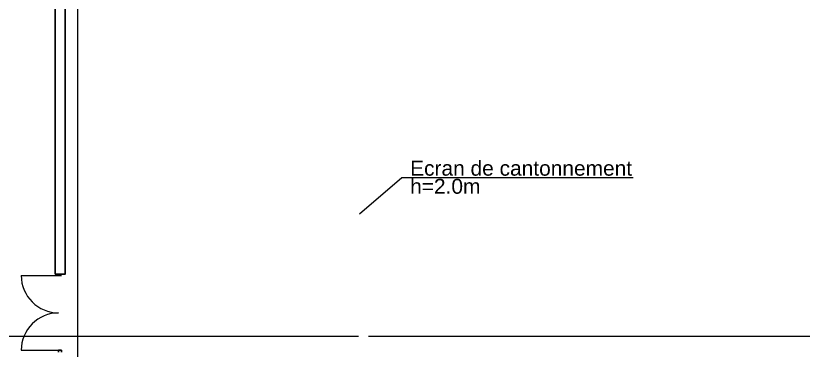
# Model space of a CAD drawing. Header units: metres. Extents: x 134472 to 303672, y 136880 to 366415.
# Drawn here: x 199207 to 214992, y 334949 to 341662 of the extents above; entities that cross this region are included whole.
import ezdxf

# ---------------------------------------------------------------- set-up
doc = ezdxf.new("R2010")
doc.units = ezdxf.units.M
doc.header["$LTSCALE"] = 2
doc.header["$MEASUREMENT"] = 0
doc.linetypes.add('STYLE_12', pattern=[0.46875, 0.3125, -0.15625])
for name, color, linetype, lineweight in [('0.03', 151, 'Continuous', 5), ('0.03TEN', 8, 'STYLE_12', 5), ('0.30', 1, 'Continuous', 30)]:
    doc.layers.add(name, color=color, linetype=linetype, lineweight=lineweight)
doc.layers.add('MOJI', color=7, linetype='Continuous')
doc.styles.add('arial', font='arial.ttf')

# ---------------------------------------------------------------- blocks, each defined once
blk = doc.blocks.new('*U23')
at = {"layer": '0.03'}
for p, q in [((-400, 800), (400, 800)), ((-400, -800), (400, -800))]:
    blk.add_line(p, q, dxfattribs=at)
for centre, start, end in [((400, 800), 180, 270), ((400, -800), 90, 180)]:
    blk.add_arc(centre, 800, start, end, dxfattribs=at)

msp = doc.modelspace()

# ---------------------------------------------------------------- linework, layer by layer
at = {"layer": '0.03TEN', "linetype": 'Continuous', "lineweight": 0}
for p, q in [((200446.586, 351750.317), (200446.586, 316015.317)), ((157866.736, 335232.723), (200446.586, 335232.723)), ((200446.586, 335232.723), (206076.586, 335232.723)), ((206276.586, 335232.723), (260066.586, 335232.723))]:
    msp.add_line(p, q, dxfattribs=at)
at = {"layer": '0.30'}
for p, q in [((200066.586, 336449.317), (200126.586, 336449.317)), ((200066.586, 334949.317), (200126.586, 334949.317)), ((200066.586, 334949.317), (200066.586, 334909.317)), ((200126.586, 334949.317), (200126.586, 334909.317))]:
    msp.add_line(p, q, dxfattribs=at)
msp.add_3dface([(199996.586, 336474.317), (200196.586, 336474.317), (200196.586, 348148.712), (199996.586, 348148.712)], dxfattribs=at)
at = {"layer": 'MOJI', "flags": 128}
msp.add_lwpolyline([(211583.182, 338408.724), (206948.76, 338408.724), (206096.586, 337678.788)], dxfattribs=at)

# ---------------------------------------------------------------- block references
at = {"layer": '0.03', "xscale": 0.9375, "yscale": 0.9375}
msp.add_blockref('*U23', (199691.586, 335699.317), dxfattribs=at)

# ---------------------------------------------------------------- texts
at = {"layer": 'MOJI', "insert": (207111.985, 338752.207), "char_height": 300, "width": 4675.6027, "attachment_point": 1, "line_spacing_factor": 0.725792, "style": 'arial'}
msp.add_mtext('Ecran de cantonnement h=2.0m', dxfattribs=at)

doc.saveas('drawing.dxf')
